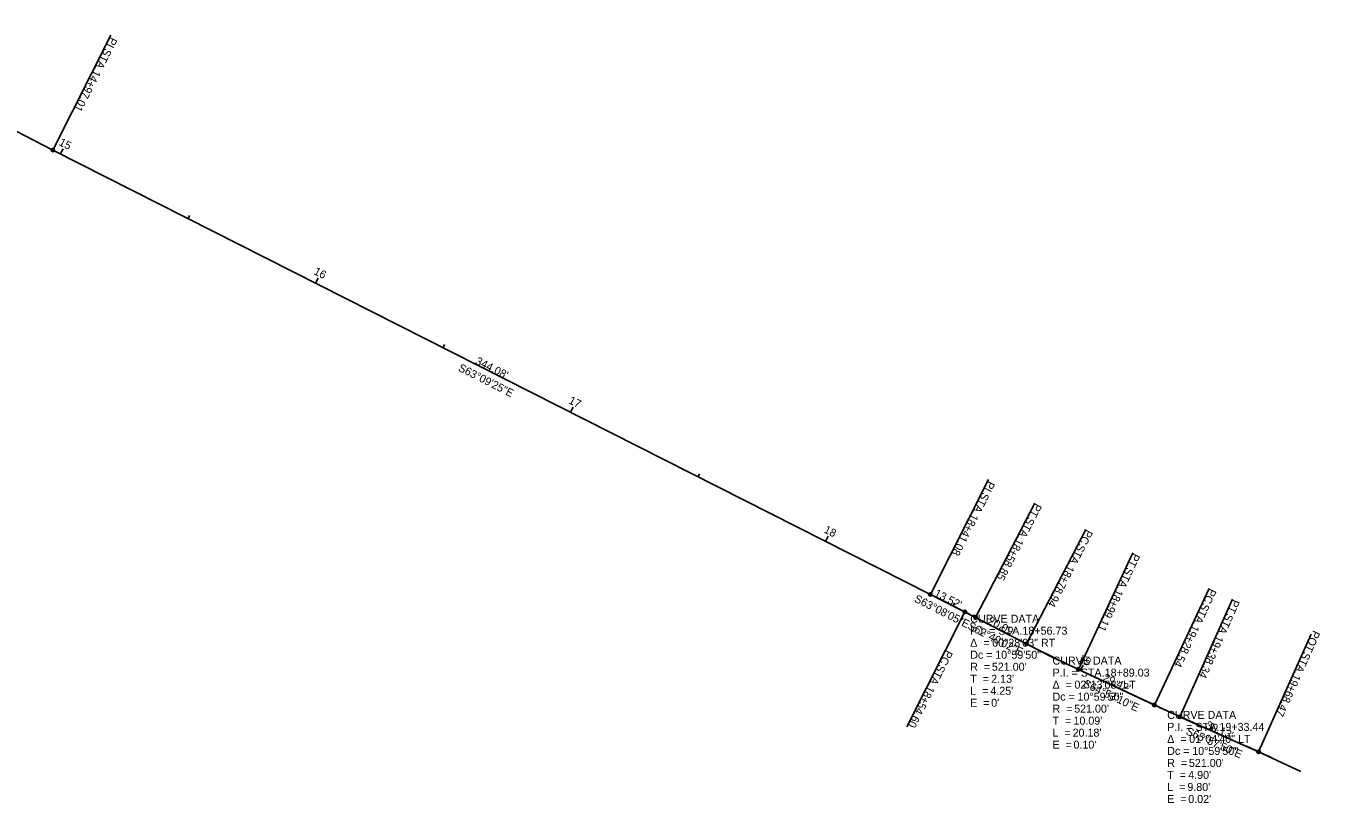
# Model space of a CAD drawing. Extents: x 1439319 to 1440204, y 421737 to 422237.
# Drawn here: x 1439751.2 to 1440204, y 421737 to 422008.7 of the extents above; entities that cross this region are included whole.
import ezdxf

# ---------------------------------------------------------------- set-up
doc = ezdxf.new("R2010")
doc.units = 0
for name, color, linetype in [('DT_X_Contour_Minor', 7, 'Continuous'), ('DT_X_Contour_Text', 7, 'Continuous'), ('DT_X_Spot_Elev', 7, 'Continuous'), ('DT_X_Terrain_Ground_Line', 7, 'Continuous'), ('DT_X_Triangles', 7, 'Continuous'), ('DT_X_Triangles4', 7, 'Continuous')]:
    doc.layers.add(name, color=color, linetype=linetype)

msp = doc.modelspace()

# ---------------------------------------------------------------- linework, layer by layer
at = {"layer": 'DT_X_Contour_Text'}
for p, q in [((1439763.34, 421963.93), (1439764.24, 421965.72)), ((1439807.95, 421941.35), (1439808.5, 421942.42)), ((1439852.57, 421918.78), (1439853.47, 421920.56)), ((1439897.18, 421896.2), (1439897.72, 421897.27)), ((1439941.79, 421873.62), (1439942.69, 421875.41)), ((1439986.4, 421851.04), (1439986.95, 421852.11)), ((1440031.02, 421828.47), (1440031.92, 421830.25)), ((1440075.63, 421805.89), (1440076.17, 421806.96)), ((1440120.26, 421783.36), (1440121.11, 421785.17)), ((1440165.66, 421762.42), (1440166.15, 421763.52))]:
    msp.add_line(p, q, dxfattribs=at)
at = {"layer": 'DT_X_Triangles'}
for p, q in [((1439760.67, 421965.28), (1439780.99, 422005.43)), ((1440067.67, 421809.92), (1440088.01, 421850.06)), ((1440083.51, 421801.87), (1440104.18, 421841.85)), ((1440101.36, 421792.65), (1440122.02, 421832.62)), ((1440119.46, 421783.73), (1440138.56, 421824.48)), ((1440146.1, 421771.25), (1440165.2, 421811.99)), ((1440155.01, 421767.17), (1440173.34, 421808.27)), ((1440079.73, 421803.81), (1440059.39, 421763.66)), ((1440182.53, 421754.9), (1440200.86, 421796))]:
    msp.add_line(p, q, dxfattribs=at)
for centre in [(1439760.67, 421965.28), (1440067.67, 421809.92), (1440079.73, 421803.81), (1440083.51, 421801.87), (1440101.36, 421792.65), (1440119.46, 421783.73), (1440146.1, 421771.25), (1440155.01, 421767.17), (1440182.53, 421754.9)]:
    msp.add_circle(centre, 0.6, dxfattribs=at)
at = {"layer": 'DT_X_Triangles4'}
for p, q in [((1439676.43, 422008.7), (1439760.67, 421965.28)), ((1439760.67, 421965.28), (1440067.67, 421809.92)), ((1440067.67, 421809.92), (1440081.63, 421802.85)), ((1440067.67, 421809.92), (1440079.73, 421803.81)), ((1440081.63, 421802.85), (1440110.32, 421788.02)), ((1440083.51, 421801.87), (1440101.36, 421792.65)), ((1440110.32, 421788.02), (1440150.54, 421769.17)), ((1440119.46, 421783.73), (1440146.1, 421771.25)), ((1440150.54, 421769.17), (1440182.53, 421754.9)), ((1440155.01, 421767.17), (1440182.53, 421754.9)), ((1440182.53, 421754.9), (1440197.26, 421747.98))]:
    msp.add_line(p, q, dxfattribs=at)
for centre, start, end in [((1439844.29, 421339.04), 62.6672, 63.1347), ((1439844.29, 421339.04), 62.6672, 63.1347), ((1440340.58, 422255.48), 242.6672, 244.8861), ((1440340.58, 422255.48), 242.6672, 244.8861), ((1440367.22, 422242.99), 244.8861, 245.9639), ((1440367.22, 422242.99), 244.8861, 245.9639), ((1440399.35, 422228.66), 244.8535, 245.9639)]:
    msp.add_arc(centre, 521, start, end, dxfattribs=at)

# ---------------------------------------------------------------- texts
at = {"layer": 'DT_X_Contour_Minor'}
for s, rotation, p in [("344.08'", 333.1569, (1439908.23, 421890.65)), ("13.52'", 333.1347, (1440068.76, 421809.41)), ("20.09'", 332.6672, (1440087.51, 421799.85)), ("29.42'", 334.8861, (1440127.76, 421779.89)), ("30.13'", 335.9639, (1440163.71, 421763.34))]:
    msp.add_text(s, height=2.8, rotation=rotation, dxfattribs=at).set_placement(p)
at = {"layer": 'DT_X_Contour_Text'}
for s, rotation, p in [('15', 333.1569, (1439762.52, 421967.15)), ('16', 333.1569, (1439851.7, 421922.02)), ('17', 333.1569, (1439940.87, 421876.89)), ('18', 333.1569, (1440030.17, 421831.7)), ('19', 334.8861, (1440119.33, 421786.56))]:
    msp.add_text(s, height=2.8, rotation=rotation, dxfattribs=at).set_placement(p)
at = {"layer": 'DT_X_Spot_Elev'}
for s, p in [('CURVE DATA', (1440081.62, 421800.04)), ('P.I. = STA. ', (1440081.62, 421795.84)), ('18+56.73', (1440099.89, 421795.84)), ('Δ  = ', (1440081.62, 421791.64)), ('00°28\'03" RT', (1440089.3, 421791.64)), ('Dc = ', (1440081.62, 421787.44)), ('10°59\'50"', (1440090.36, 421787.44)), ('R  = ', (1440081.62, 421783.24)), ("521.00'", (1440089.2, 421783.24)), ('CURVE DATA', (1440110.41, 421785.39)), ('T  = ', (1440081.62, 421779.04)), ("2.13'", (1440088.96, 421779.04)), ('Δ  = ', (1440110.41, 421776.99)), ('P.I. = STA. ', (1440110.41, 421781.19)), ('02°13\'08" LT', (1440118.08, 421776.99)), ('18+89.03', (1440128.67, 421781.19)), ('L  = ', (1440081.62, 421774.84)), ("4.25'", (1440088.66, 421774.84)), ('Dc = ', (1440110.41, 421772.79)), ('10°59\'50"', (1440119.15, 421772.79)), ('E  = ', (1440081.62, 421770.64)), ("0'", (1440088.96, 421770.64)), ('R  = ', (1440110.41, 421768.59)), ("521.00'", (1440117.99, 421768.59)), ('T  = ', (1440110.41, 421764.39)), ("10.09'", (1440117.75, 421764.39)), ('CURVE DATA', (1440150.55, 421766.41)), ('L  = ', (1440110.41, 421760.19)), ("20.18'", (1440117.45, 421760.19)), ('P.I. = STA. ', (1440150.55, 421762.21)), ('19+33.44', (1440168.82, 421762.21)), ('E  = ', (1440110.41, 421755.99)), ("0.10'", (1440117.75, 421755.99)), ('Δ  = ', (1440150.55, 421758.01)), ('01°04\'40" LT', (1440158.23, 421758.01)), ('Dc = ', (1440150.55, 421753.81)), ('R  = ', (1440150.55, 421749.61)), ("521.00'", (1440158.14, 421749.61)), ('10°59\'50"', (1440159.29, 421753.81)), ('T  = ', (1440150.55, 421745.41)), ("4.90'", (1440157.89, 421745.41)), ('L  = ', (1440150.55, 421741.21)), ("9.80'", (1440157.6, 421741.21)), ('E  = ', (1440150.55, 421737.01)), ("0.02'", (1440157.9, 421737.01))]:
    msp.add_text(s, height=2.8, dxfattribs=at).set_placement(p)
at = {"layer": 'DT_X_Terrain_Ground_Line'}
for s, rotation, p in [('S63°09\'25"E', 333.1569, (1439902.24, 421888.26)), ('S63°08\'05"E', 333.1347, (1440061.77, 421807.52)), ('S62°40\'02"E', 332.6672, (1440080.51, 421798.02)), ('S64°53\'10"E', 334.8861, (1440120.84, 421777.79)), ('S65°57\'50"E', 335.9639, (1440156.82, 421761.11))]:
    msp.add_text(s, height=2.8, rotation=rotation, dxfattribs=at).set_placement(p)
at = {"layer": 'DT_X_Triangles'}
for s, rotation, p in [('PI', 243.1569, (1439780.84, 422005.04)), (' STA. ', 243.1569, (1439779.31, 422002.02)), ('14+97.01', 243.1569, (1439775.04, 421993.58)), ('PI', 243.1347, (1440087.94, 421849.83)), (' STA. ', 243.1347, (1440086.41, 421846.8)), ('PT', 242.6672, (1440104.33, 421842.05)), ('18+41.08', 243.1347, (1440082.14, 421838.37)), (' STA. ', 242.6672, (1440102.3, 421838.13)), ('18+58.85', 242.6672, (1440097.96, 421829.73)), ('PC', 242.6672, (1440122.19, 421832.87)), (' STA. ', 242.6672, (1440120.09, 421828.8)), ('PT', 244.8861, (1440138.63, 421824.55)), ('18+78.94', 242.6672, (1440115.75, 421820.4)), (' STA. ', 244.8861, (1440136.76, 421820.55)), ('18+99.11', 244.8861, (1440132.75, 421811.99)), ('PC', 244.8861, (1440165.36, 421812.24)), (' STA. ', 244.8861, (1440163.42, 421808.09)), ('PT', 245.9639, (1440173.47, 421808.45)), (' STA. ', 245.9639, (1440171.67, 421804.41)), ('19+28.54', 244.8861, (1440159.4, 421799.53)), ('19+38.34', 245.9639, (1440167.82, 421795.78)), ('POT', 245.9639, (1440201.61, 421797.58)), ('PC', 243.1347, (1440073.16, 421790.74)), (' STA. ', 245.9639, (1440198.68, 421791)), (' STA. ', 243.1347, (1440071.09, 421786.65)), ('19+68.47', 245.9639, (1440194.83, 421782.37)), ('18+54.60', 243.1347, (1440066.81, 421778.22))]:
    msp.add_text(s, height=2.8, rotation=rotation, dxfattribs=at).set_placement(p)

doc.saveas('drawing.dxf')
